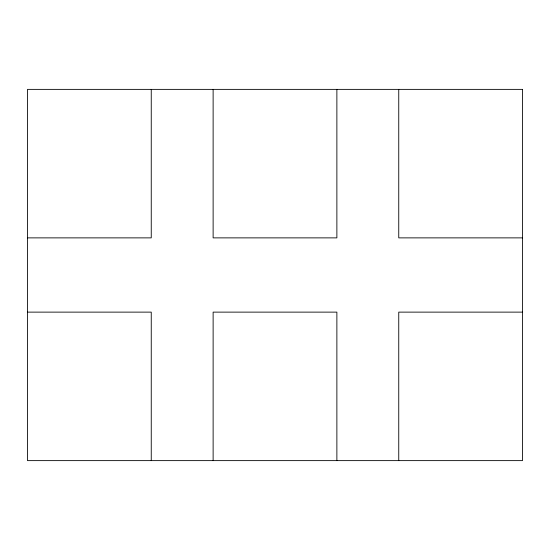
<?xml version="1.0" encoding="UTF-8"?>
<svg xmlns="http://www.w3.org/2000/svg" width="550" height="550" viewBox="0 0 550 550"><rect width="100%" height="100%" fill="white"/><g stroke="black" fill="none" stroke-linecap="round" stroke-linejoin="round"><path stroke-width="0.82" d="M27.5 237.875L151.25 237.875L151.25 89.375M522.5 237.875L398.75 237.875L398.75 89.375M27.5 312.125L151.25 312.125L151.25 460.625M522.5 312.125L398.75 312.125L398.75 460.625M336.875 89.375L336.875 237.875L213.125 237.875L213.125 89.375M336.875 460.625L336.875 312.125L213.125 312.125L213.125 460.625M522.5 89.375L27.5 89.375L27.5 460.625L522.5 460.625L522.5 89.375"/></g></svg>
